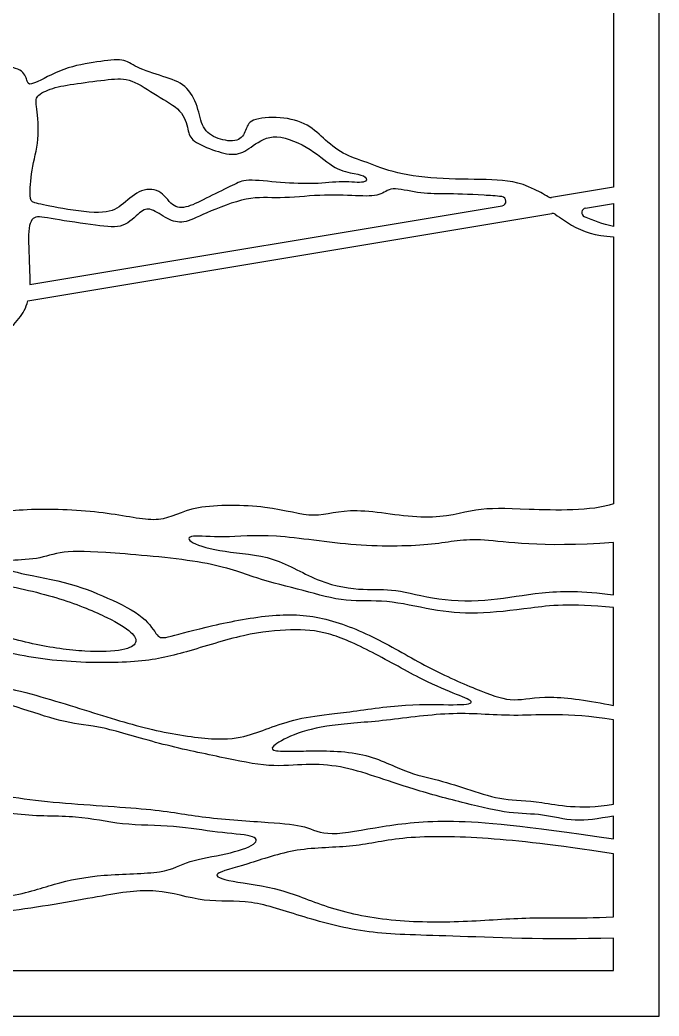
# Model space of a CAD drawing. Header units: millimetres. Extents: x -109 to 109, y -156 to 104.
# Drawn here: x 81.43 to 109.39, y 7.42 to 50.98 of the extents above; entities that cross this region are included whole.
import ezdxf

# ---------------------------------------------------------------- set-up
doc = ezdxf.new("R2010")
doc.units = ezdxf.units.MM
doc.header["$MEASUREMENT"] = 0
doc.layers.add('Layer 03', color=5, linetype='Continuous', true_color=0x0000ff)

msp = doc.modelspace()

# ---------------------------------------------------------------- linework, layer by layer
at = {"layer": 'Layer 03'}
for p, q in [((109.39, 7.419), (109.39, 104.176)), ((107.39, 60.728), (107.39, 43.669)), ((107.39, 43.669), (104.679, 43.217)), ((81.865, 39.414), (102.527, 42.858)), ((106.176, 42.756), (107.39, 42.959)), ((107.39, 42.959), (107.39, 41.944)), ((81.778, 38.69), (104.705, 42.511)), ((107.39, 41.497), (107.39, 29.822)), ((107.39, 25.842), (107.39, 28.127)), ((107.39, 20.998), (107.39, 25.284)), ((107.39, 16.68), (107.39, 20.376)), ((107.39, 15.163), (107.39, 16.163)), ((107.39, 11.761), (107.39, 14.52)), ((107.39, 9.419), (107.39, 10.829)), ((74.849, 9.419), (107.39, 9.419)), ((3.3, 7.419), (109.39, 7.419))]:
    msp.add_line(p, q, dxfattribs=at)
for centre, start, end in [((102.494, 43.055), 279.4629, 83.9684), ((104.647, 43.414), 239.4562, 279.4629), ((106.208, 42.559), 99.4629, 245.8008), ((104.737, 42.314), 56.5081, 99.4629)]:
    msp.add_arc(centre, 0.2, start, end, dxfattribs=at)
for points, knots in [([(104.545, 43.242), (104.43, 43.309), (103.523, 43.835), (102.421, 44.033), (100.209, 43.987), (98.029, 44.188), (96.714, 44.729), (95.678, 45.038), (94.766, 45.703), (94.085, 46.448), (92.839, 46.779), (91.437, 46.662), (91.34, 46.156), (91.026, 45.611), (90.048, 45.748), (89.367, 46.215), (89.25, 47.188), (88.725, 48.181), (87.742, 48.492), (86.419, 48.921), (86.015, 49.31), (84.865, 49.154), (83.346, 48.921), (81.888, 48.071), (81.751, 48.228), (81.633, 48.796), (80.731, 48.993), (77.61, 49.756), (77.51, 49.913), (77.413, 50.315)], [-313.497086, -313.497086, -313.497086, -313.497086, -313.212654, -311.139293, -309.065932, -306.992571, -304.91921, -302.84585, -300.772489, -298.699128, -296.625767, -294.552406, -292.479046, -290.405685, -288.332324, -286.258963, -284.185602, -282.112242, -280.038881, -277.96552, -275.892159, -273.818798, -271.745438, -269.672077, -267.598716, -265.525355, -263.451994, -261.378633, -259.451307, -259.451307, -259.451307, -259.451307]), ([(102.515, 43.254), (102.248, 43.282), (101.231, 43.354), (99.942, 43.381), (98.847, 43.381), (97.607, 43.722), (97.25, 43.259), (96.215, 43.284), (94.586, 43.357), (92.713, 43.138), (91.472, 43.308), (89.405, 42.481), (88.578, 42.043), (87.905, 42.238), (87.133, 42.797), (86.719, 42.651), (85.99, 41.849), (84.919, 41.97), (82.73, 42.287), (81.977, 42.481), (81.758, 41.776), (81.851, 40.357), (81.869, 39.589), (81.865, 39.414)], [50.384188, 50.384188, 50.384188, 50.384188, 51.009775, 52.797301, 54.584827, 56.372354, 58.15988, 59.947406, 61.734932, 63.522458, 65.309984, 67.09751, 68.885037, 70.672563, 72.460089, 74.247615, 76.035141, 77.822667, 79.610194, 81.39772, 83.185246, 84.972772, 85.513313, 85.513313, 85.513313, 85.513313]), ([(104.848, 42.481), (105.093, 42.318), (105.803, 41.802), (106.605, 41.543), (107.39, 41.497)], [-322.793691, -322.793691, -322.793691, -322.793691, -321.941059, -320.153533, -320.153533, -320.153533, -320.153533]), ([(107.39, 29.822), (106.463, 29.486), (103.18, 29.59), (101.422, 29.667), (99.406, 28.995), (95.838, 29.745), (94.365, 29.098), (92.426, 29.771), (88.833, 29.796), (87.669, 28.892), (85.472, 29.46), (81.956, 29.667), (79.449, 29.305), (78.621, 29.305), (78.57, 29.486), (78.208, 32.744), (78.88, 35.484), (80.353, 36.957), (81.505, 37.896), (81.742, 38.549), (81.778, 38.69)], [-377.047779, -377.047779, -377.047779, -377.047779, -375.260253, -373.472727, -371.685201, -369.897675, -368.110148, -366.322622, -364.535096, -362.74757, -360.960044, -359.172517, -357.384991, -355.597465, -353.809939, -352.022413, -350.234887, -348.44736, -346.659834, -346.186679, -346.186679, -346.186679, -346.186679]), ([(107.39, 28.127), (104.097, 27.89), (101.304, 28.449), (99.798, 27.992), (96.159, 27.907), (92.367, 28.551), (90.269, 28.297), (88.779, 28.5), (88.745, 28.127), (90.286, 27.687), (92.554, 27.586), (94.551, 26.299), (96.599, 26.012), (97.75, 26.147), (99.662, 25.572), (102.117, 25.555), (104.131, 25.995), (106.027, 26.029), (107.39, 25.842)], [553.235321, 553.235321, 553.235321, 553.235321, 555.639093, 558.042865, 560.446638, 562.85041, 565.254182, 567.657955, 570.061727, 572.4655, 574.869272, 577.273044, 579.676817, 582.080589, 584.484362, 586.888134, 589.291906, 591.695679, 591.695679, 591.695679, 591.695679]), ([(107.39, 16.163), (106.703, 16.044), (105.716, 15.874), (104.27, 16.282), (102.926, 16.248), (101.003, 16.691), (98.537, 17.351), (96.95, 17.917), (95.444, 18.371), (93.97, 18.468), (92.415, 18.274), (90.294, 18.727), (87.499, 19.303), (84.923, 20.132), (83.487, 20.191), (81.562, 20.872), (79.607, 21.406), (77.356, 21.869), (75.086, 21.854), (74.028, 22.221), (71.477, 22.744), (68.969, 22.684), (66.547, 22.522), (64.55, 22.46), (62.311, 22.751), (60.876, 22.631), (60.768, 22.394), (62.285, 22.261), (63.681, 22.005), (66.216, 20.951), (67.166, 20.372), (68.972, 20.214), (71.672, 19.653), (76.487, 17.934), (78.99, 17.316), (82.742, 16.716), (87.406, 16.505), (89.343, 16.08), (92.606, 15.877), (93.948, 15.758), (94.849, 15.231), (97.21, 15.741), (100.048, 16.064), (103.361, 15.775), (107.39, 15.163)], [597.164728, 597.164728, 597.164728, 597.164728, 599.441844, 601.71896, 603.996077, 606.273193, 608.550309, 610.827425, 613.104542, 615.381658, 617.658774, 619.935891, 622.213007, 624.490123, 626.76724, 629.044356, 631.321472, 633.598589, 635.875705, 638.152821, 640.429938, 642.707054, 644.98417, 647.261286, 649.538403, 651.815519, 654.092635, 656.369752, 658.646868, 660.923984, 663.201101, 665.478217, 667.755333, 670.03245, 672.309566, 674.586682, 676.863798, 679.140915, 681.418031, 683.695147, 685.972264, 688.24938, 690.526496, 692.803612, 692.803612, 692.803612, 692.803612]), ([(107.39, 20.376), (105.324, 20.697), (103.112, 20.457), (100.452, 20.777), (97.343, 20.296), (94.98, 20.181), (93.319, 19.749), (92.345, 19.158), (92.523, 18.999), (93.504, 18.999), (96.456, 19.063), (98.329, 18.024), (99.735, 17.765), (101.141, 17.297), (102.612, 16.827), (104.035, 16.874), (105.88, 16.436), (107.39, 16.68)], [539.416889, 539.416889, 539.416889, 539.416889, 541.482341, 543.547794, 545.613246, 547.678699, 549.744152, 551.809604, 553.875057, 555.94051, 558.005963, 560.071415, 562.136868, 564.202321, 566.267773, 568.333226, 570.398679, 570.398679, 570.398679, 570.398679])]:
    msp.add_open_spline(points, degree=3, knots=knots, dxfattribs=at)
for points in [[(82.173, 47.082), (82.21, 46.762), (82.309, 45.73), (81.91, 44.417), (81.852, 43.106), (81.949, 43.008), (82.889, 42.793), (85.121, 42.44), (85.865, 42.812), (86.609, 43.576), (87.588, 43.634), (88.077, 42.773), (88.743, 42.734), (89.663, 43.243), (90.857, 43.791), (91.248, 44.045), (92.854, 43.85), (94.361, 43.791), (95.555, 43.948), (96.632, 43.811), (96.613, 44.143), (96.123, 44.261), (95.242, 44.398), (94.244, 45.338), (92.56, 46.101), (91.581, 45.455), (90.955, 45.005), (90.015, 45.22), (88.899, 45.69), (88.801, 46.121), (88.566, 47.06), (87.431, 47.628), (86.296, 48.45), (85.395, 48.392), (83.868, 48.196), (82.811, 48.02), (82.086, 47.648), (82.136, 47.401), (82.173, 47.082)], [(107.39, 41.944), (106.928, 42.052), (106.509, 42.205), (106.126, 42.377)], [(107.39, 25.284), (105.468, 25.487), (103.759, 25.25), (101.355, 24.962), (99.493, 25.148), (97.411, 25.656), (95.736, 25.487), (93.857, 26.029), (91.758, 26.536), (89.913, 27.298), (85.112, 27.721), (83.205, 27.778), (82.244, 27.369), (80.731, 27.362), (80.741, 27.133), (80.912, 26.847), (83.504, 26.428), (85.278, 25.724), (86.988, 24.869), (87.458, 23.932), (87.784, 23.943), (89.718, 24.496), (92.605, 25.052), (94.778, 24.913), (97.169, 23.92), (99.384, 22.565), (101.798, 21.533), (103.018, 21.126), (104.398, 21.494), (106.349, 21.218), (107.39, 20.998)], [(85.234, 24.851), (84.719, 25.104), (83.315, 25.702), (80.314, 26.396), (77.783, 26.687), (75.162, 26.575), (73.214, 26.351), (73.258, 26.06), (74.221, 25.926), (76.528, 25.545), (79.552, 24.358), (81.994, 23.641), (84.39, 23.305), (86.092, 23.395), (86.608, 23.731), (86.406, 24.179), (85.749, 24.597), (85.234, 24.851)], [(66.442, 24.347), (67.174, 24.649), (69.506, 25.605), (72.854, 25.695), (76.53, 24.828), (80.057, 23.423), (83.195, 22.855), (86.722, 22.855), (88.575, 23.274), (91.325, 24.171), (93.358, 24.35), (94.866, 24.261), (96.769, 23.4), (99.194, 22.017), (100.621, 21.451), (101.46, 21.111), (100.599, 20.998), (98.424, 21.111), (95.5, 20.658), (93.914, 20.522), (92.555, 20.114), (91.558, 19.706), (90.311, 19.434), (87.592, 19.797), (84.76, 20.635), (81.248, 21.768), (77.719, 22.346), (75.509, 22.346), (72.822, 23.2), (70.814, 23.275), (66.781, 23.496), (64.889, 23.023), (64.615, 23.198), (65.113, 23.795), (65.71, 24.045), (66.442, 24.347)], [(66.801, 16.137), (67.775, 16.094), (70.76, 15.984), (73.612, 16.408), (76.063, 16.95), (78.773, 16.856), (81.294, 16.101), (84.028, 16.219), (85.819, 15.748), (88.246, 15.772), (90.108, 15.418), (91.758, 15.347), (91.899, 14.947), (90.509, 14.475), (88.718, 14.24), (87.893, 13.627), (84.971, 13.651), (82.897, 13.226), (81.082, 12.543), (77.029, 12.402), (75.167, 12.084), (72.81, 12.166), (71.444, 11.6), (70.006, 12.284), (67.555, 13.014), (65.67, 14.546), (64.822, 15.465), (63.384, 16.172), (63.62, 16.384), (64.916, 16.243), (65.827, 16.18), (66.801, 16.137)], [(107.39, 14.52), (104.754, 14.912), (101.809, 15.262), (98.061, 15.303), (96.105, 14.768), (93.49, 14.809), (91.307, 14.006), (89.68, 13.635), (90.483, 13.305), (92.913, 13.038), (94.89, 12.091), (97.814, 11.514), (101.068, 11.535), (103.971, 11.782), (105.66, 11.679), (107.39, 11.761)], [(107.39, 10.829), (104.406, 10.746), (99.682, 10.967), (96.695, 10.981), (93.751, 11.748), (91.52, 12.551), (89.504, 12.337), (87.399, 13.068), (85.204, 12.711), (80.695, 11.884), (77.467, 11.779), (74.071, 11.548), (73.17, 11.339), (73.422, 10.857), (74.239, 10.123), (74.849, 9.419)]]:
    msp.add_open_spline(points, degree=3, dxfattribs=at)

doc.saveas('drawing.dxf')
